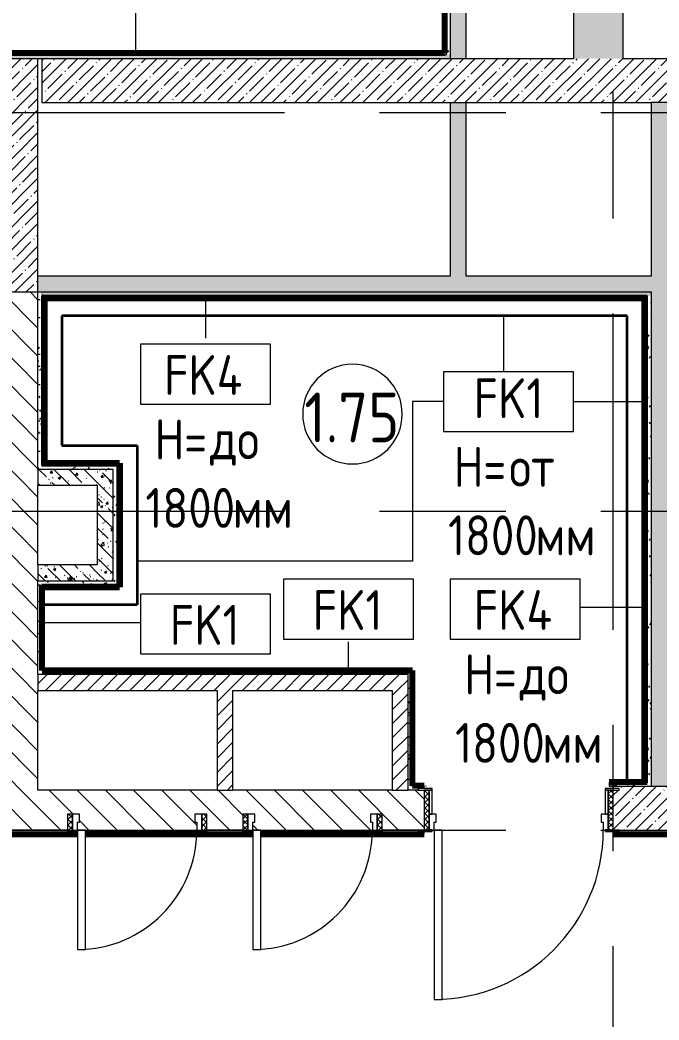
# Model space of a CAD drawing. Header units: millimetres. Extents: x 81711 to 274967, y -8553 to 29000.
# Drawn here: x 86380 to 89590, y 12447 to 17465 of the extents above; entities that cross this region are included whole.
import ezdxf

# ---------------------------------------------------------------- set-up
doc = ezdxf.new("R2010")
doc.units = ezdxf.units.MM
doc.linetypes.add('Осевая', pattern=[3175, 635, -476.25, 1587.5, -476.25])
for name, color, linetype, lineweight in [('A-AREA-IDEN', 7, 'Continuous', 9), ('A-DETL', 7, 'Continuous', 9), ('A-DETL-1', 7, 'Continuous', 35), ('A-DOOR', 7, 'Continuous', 9), ('A-DOOR-1', 7, 'Continuous', 13), ('A-DOOR-FRAM', 7, 'Continuous', 13), ('A-DOOR-FRAM-1', 7, 'Continuous', 9), ('A-WALL', 7, 'Continuous', 9), ('A-WALL-IDEN', 7, 'Continuous', 9), ('I-WALL', 7, 'Continuous', 9), ('Оси-2', 7, 'Осевая', 9)]:
    doc.layers.add(name, color=color, linetype=linetype, lineweight=lineweight)
for name, color, linetype, lineweight, true_color in [('A-WALL-2', 7, 'Continuous', 9, 0xff80c0), ('A-WALL-6', 7, 'Continuous', 9, 0x73b588), ('G-ANNO-TEXT-1', 7, 'Continuous', 9, 0x3c3c3c), ('I-WALL-1', 7, 'Continuous', 9, 0x73b588), ('I-WALL-16', 7, 'Continuous', 80, 0x73b588), ('I-WALL-18', 7, 'Continuous', 90, 0x00ff40), ('I-WALL-2', 7, 'Continuous', 9, 0x00ff40), ('I-WALL-5', 7, 'Continuous', 9, 0xc0c0c0), ('I-WALL-8', 7, 'Continuous', 80, 0xff80c0)]:
    doc.layers.add(name, color=color, linetype=linetype, lineweight=lineweight, true_color=true_color)
doc.styles.add('GOST Common', font='GOST_Common.ttf', dxfattribs={"width": 0.9, "height": 200})
doc.styles.add('GOST Common_1', font='GOST_Common.ttf', dxfattribs={"width": 0.9, "height": 250})
pattern_1 = [(45, (0, 0), (-57.024626, 57.024626), []), (45, (57.025, 0), (-57.024626, 57.024626), [100.806, -20.161, 3.353, -16.808])]
pattern_2 = [(135, (0, 0), (-70.71068, -70.71068), [])]
pattern_3 = [(135, (0, 0), (-75.43415, -75.43415), [106.68, -17.78, 3.556, -17.78]), (135, (0, 75.39), (-75.43415, -75.43415), []), (50, (0, 0), (127.52922, -11.15758), [13.335, -146.685]), (355, (0, 0), (-24.66966, 133.74002), [10.668, -117.348]), (100.451, (10.63, -0.93), (102.85973, 122.58178), [11.333, -124.663]), (46.184, (0, 35.56), (189.75516, -29.43036), [20.002, -220.027]), (96.636, (15.81, 33.1), (166.1822, 173.1996), [17, -186.995]), (351.184, (0, 35.56), (166.18393, 173.19757), [16.002, -176.022]), (21, (17.78, 26.67), (106.13027, -71.58603), [13.335, -146.685]), (326, (17.78, 26.67), (43.26188, 128.93175), [10.668, -117.348]), (71.451, (26.62, 20.7), (149.39198, 57.34505), [11.333, -124.663]), (37.5, (0, 0), (2.162228, 59.188357), [3.353, -112.573, 3.353, -115.773, -117.793]), (37.5, (0, 0), (2.162228, 59.188357), [-235.052, 3.353, -114.44]), (7.5, (0, 0), (46.773857, 70.126152), [3.353, -64.567, 3.353, -109.906, -44.894]), (7.5, (0, 0), (46.773857, 70.126152), [-181.178, 3.353, -41.542]), (327.5, (-39.65, 0), (94.913671, -4.010093), [3.353, -41.097, 3.353, -135.331, -184.023]), (327.5, (-39.65, 0), (94.913671, -4.010093), [-183.134, 3.353, -180.67]), (317.5, (-57.43, 0), (103.69057, 17.79882), [3.353, -54.432, 3.353, -88.748, -130.683]), (317.5, (-57.43, 0), (103.69057, 17.79882), [-149.885, 3.353, -127.33])]
pattern_4 = [(45, (0, 0), (-35.35534, 35.35534), [])]
pattern_5 = [(0, (0, 0), (121.92, 30.48), [10.058, -81.382, 10.058, -81.382, -487.68]), (0, (0, 0), (121.92, 30.48), [-182.88, 10.058, -172.822, 10.058, -81.382, -213.36]), (0, (0, 0), (121.92, 30.48), [-457.2, 10.058, -50.902, 10.058, -142.342]), (120, (45.72, 15.24), (-87.356454, 90.345817), [10.058, -81.382, 10.058, -81.382, -487.68]), (120, (45.72, 15.24), (-87.356454, 90.345817), [-182.88, 10.058, -172.822, 10.058, -81.382, -213.36]), (120, (45.72, 15.24), (-87.356454, 90.345817), [-457.2, 10.058, -50.902, 10.058, -142.342]), (240, (60.96, 76.2), (-34.563546, -120.825817), [10.058, -81.382, 10.058, -81.382, -487.68]), (240, (60.96, 76.2), (-34.563546, -120.825817), [-182.88, 10.058, -172.822, 10.058, -81.382, -213.36]), (240, (60.96, 76.2), (-34.563546, -120.825817), [-457.2, 10.058, -50.902, 10.058, -142.342])]

# ---------------------------------------------------------------- blocks, each defined once
blk = doc.blocks.new('110_Дверь_СКБ_1Ст_Внутренняя1 - Д-8 950x2100h_охрана-31784688-План отделки стен 1 этажа в осях 23_1-33')
at = {"layer": 'A-DOOR'}
h = blk.add_hatch(dxfattribs=at)
h.set_pattern_fill('FP_6', color=256, style=0, pattern_type=2)
h.set_pattern_definition([(135, (1826.41, 164.685), (-14.14214, -14.14214), []), (225, (1826.41, 164.685), (14.14214, -14.14214), [])])
h.paths.add_polyline_path([(483.9, 100), (462.5, 100), (462.5, -100), (487.5, -100), (487.5, 100)])
at = {"layer": 'A-DOOR-FRAM-1'}
h = blk.add_hatch(dxfattribs=at)
h.set_pattern_fill('FP_7', color=256, style=0, pattern_type=2)
h.set_pattern_definition([(45, (-296.384, 164.685), (-14.1421, 14.1421), []), (135, (-296.384, 164.685), (-14.1421, -14.1421), [])])
h.paths.add_polyline_path([(-437.5, 100), (-462.5, 100), (-462.5, -100), (-437.5, -100)])
at = {"layer": 'A-DOOR'}
blk.add_arc((437.5, 100), 850, 90, 180, dxfattribs=at)
at = {"layer": 'A-DOOR-1'}
for p, q in [((437.5, 950), (397.5, 950)), ((397.5, 950), (397.5, 100)), ((437.5, 100), (437.5, 950)), ((397.5, 100), (437.5, 100))]:
    blk.add_line(p, q, dxfattribs=at)
at = {"layer": 'A-DOOR-FRAM'}
for p, q in [((-422.5, 108), (-492.5, 108)), ((-492.5, 108), (-492.5, 100)), ((-422.5, 100), (-422.5, 108)), ((517.5, 108), (447.5, 108)), ((447.5, 108), (447.5, 100)), ((517.5, 100), (517.5, 108)), ((-492.5, 100), (-422.5, 100)), ((-437.5, 100), (-462.5, 100)), ((-462.5, 100), (-462.5, -100)), ((-412.5, 100), (-437.5, 100)), ((-437.5, 100), (-437.5, 20)), ((-437.5, -100), (-437.5, 100)), ((-422.5, 100), (-437.5, 100)), ((-437.5, 100), (-437.5, 99)), ((-437.5, 99), (-422.5, 99)), ((-422.5, 99), (-422.5, 100)), ((-412.5, 60), (-412.5, 100)), ((-402.5, 60), (-412.5, 60)), ((-402.5, 20), (-402.5, 60)), ((437.5, 60), (427.5, 60)), ((427.5, 60), (427.5, 20)), ((437.5, 100), (437.5, 60)), ((462.5, 100), (437.5, 100)), ((462.5, 100), (447.5, 100)), ((447.5, 100), (447.5, 99)), ((447.5, 100), (517.5, 100)), ((447.5, 99), (462.5, 99)), ((462.5, 20), (462.5, 100)), ((487.5, 100), (462.5, 100)), ((462.5, 100), (462.5, -100)), ((462.5, 99), (462.5, 100)), ((487.5, -100), (487.5, 100)), ((-437.5, 20), (-402.5, 20)), ((-422.5, 20), (-437.5, 20)), ((-437.5, 20), (-437.5, -100)), ((-422.5, -100), (-422.5, 20)), ((427.5, 20), (462.5, 20)), ((462.5, 20), (447.5, 20)), ((447.5, 20), (447.5, -100)), ((462.5, -100), (462.5, 20)), ((-422.5, -100), (-492.5, -100)), ((-492.5, -100), (-492.5, -108)), ((-462.5, -100), (-437.5, -100)), ((-437.5, -100), (-422.5, -100)), ((-422.5, -108), (-422.5, -100)), ((447.5, -100), (462.5, -100)), ((517.5, -100), (447.5, -100)), ((447.5, -100), (447.5, -108)), ((462.5, -100), (487.5, -100)), ((517.5, -108), (517.5, -100)), ((-492.5, -108), (-422.5, -108)), ((447.5, -108), (517.5, -108))]:
    blk.add_line(p, q, dxfattribs=at)
blk = doc.blocks.new('110_Дверь_СКБ_1Ст - д-18 700x2100h_Технический шкаф ЭОМ и СС-23257539-План отделки стен 1 этажа в осях 23_1-33')
at = {"layer": 'A-DOOR'}
h = blk.add_hatch(dxfattribs=at)
h.set_pattern_fill('FP_50', color=256, style=0, pattern_type=2)
h.set_pattern_definition([(135, (1951.41, 164.685), (-14.14214, -14.14214), []), (225, (1951.41, 164.685), (14.14214, -14.14214), [])])
h.paths.add_polyline_path([(362.5, 100), (337.5, 100), (337.5, 20), (362.5, 20)])
at = {"layer": 'A-DOOR-FRAM-1'}
h = blk.add_hatch(dxfattribs=at)
h.set_pattern_fill('FP_51', color=256, style=0, pattern_type=2)
h.set_pattern_definition([(45, (-171.384, 164.685), (-14.1421, 14.1421), []), (135, (-171.384, 164.685), (-14.1421, -14.1421), [])])
h.paths.add_polyline_path([(-312.5, 100), (-337.5, 100), (-337.5, 20), (-312.5, 20)])
at = {"layer": 'A-DOOR'}
blk.add_arc((312.5, 100), 600, 90, 180, dxfattribs=at)
at = {"layer": 'A-DOOR-1'}
for p, q in [((312.5, 700), (272.5, 700)), ((272.5, 700), (272.5, 100)), ((312.5, 100), (312.5, 700)), ((272.5, 100), (312.5, 100))]:
    blk.add_line(p, q, dxfattribs=at)
at = {"layer": 'A-DOOR-FRAM'}
for p, q in [((-312.5, 100), (-337.5, 100)), ((-337.5, 100), (-337.5, 20)), ((-287.5, 100), (-312.5, 100)), ((-312.5, 100), (-312.5, 20)), ((-312.5, 20), (-312.5, 100)), ((-287.5, 60), (-287.5, 100)), ((-277.5, 60), (-287.5, 60)), ((-277.5, 20), (-277.5, 60)), ((312.5, 60), (302.5, 60)), ((302.5, 60), (302.5, 20)), ((312.5, 100), (312.5, 60)), ((337.5, 100), (312.5, 100)), ((337.5, 20), (337.5, 100)), ((362.5, 100), (337.5, 100)), ((337.5, 100), (337.5, 20)), ((362.5, 20), (362.5, 100)), ((-337.5, 20), (-312.5, 20)), ((-312.5, 20), (-277.5, 20)), ((302.5, 20), (337.5, 20)), ((337.5, 20), (362.5, 20))]:
    blk.add_line(p, q, dxfattribs=at)
blk = doc.blocks.new('М_стена_0001 - Типоразмер_без рамки-25382661-План отделки стен 1 этажа в осях 23_1-33')
at = {"layer": 'A-WALL-IDEN'}
for p, q in [((3.258, 1.523), (-3.273, 1.523)), ((-3.273, 1.523), (-3.273, -1.477)), ((3.258, -1.477), (3.258, 1.523)), ((-3.273, -1.477), (3.258, -1.477))]:
    blk.add_line(p, q, dxfattribs=at)
blk = doc.blocks.new('Марка_Помещения - Номер-25198446-План отделки стен 1 этажа в осях 23_1-33')
at = {"layer": 'A-AREA-IDEN'}
for start, end in [(360, 180), (180, 360)]:
    blk.add_arc((0, 0), 2.5, start, end, dxfattribs=at)

msp = doc.modelspace()

# ---------------------------------------------------------------- hatches: boundary and pattern name
at = {"layer": 'I-WALL'}
h = msp.add_hatch(dxfattribs=at)
h.set_pattern_fill('FP_2', color=256, style=0, pattern_type=2)
h.set_pattern_definition(pattern_1)
h.paths.add_polyline_path([(89410, 17270), (89410, 27100), (89160, 27100), (89160, 17270)])
h = msp.add_hatch(dxfattribs=at)
h.set_pattern_fill('FP_64', color=256, style=0, pattern_type=2)
h.set_pattern_definition(pattern_5)
h.paths.add_polyline_path([(88541, 17290), (88541, 19200), (88521, 19200), (88521.9, 17290)])
h = msp.add_hatch(dxfattribs=at)
h.set_pattern_fill('FP_14', color=256, style=0, pattern_type=2)
h.set_pattern_definition(pattern_3)
h.paths.add_polyline_path([(88541, 16180), (88621, 16180), (88621, 17050), (88541, 17050)])
h.paths.add_polyline_path([(88621, 17270), (88621, 19200), (88541, 19200), (88541, 17270)])
h = msp.add_hatch(dxfattribs=at)
h.set_pattern_fill('FP_64', color=256, style=0, pattern_type=2)
h.set_pattern_definition(pattern_5)
h.paths.add_polyline_path([(85860.7, 17270), (88541, 17270.8), (88541, 17290), (84990, 17290), (84990, 17270)])
h = msp.add_hatch(dxfattribs=at)
h.set_pattern_fill('FP_2', color=256, style=0, pattern_type=2)
h.set_pattern_definition(pattern_1)
h.paths.add_polyline_path([(86270, 16100), (86470, 16100), (86470, 17270), (86270, 17270), (86270, 16180)])
h = msp.add_hatch(dxfattribs=at)
h.set_pattern_fill('FP_2', color=256, style=0, pattern_type=2)
h.set_pattern_definition(pattern_1)
h.paths.add_polyline_path([(92810, 17050), (92810, 17270), (86490, 17270), (86490, 17050), (92513.6, 17050)])
h = msp.add_hatch(dxfattribs=at)
h.set_pattern_fill('FP_14', color=256, style=0, pattern_type=2)
h.set_pattern_definition(pattern_3)
h.paths.add_polyline_path([(89550, 13620), (89630, 13620), (89630, 17050), (89550, 17050), (89550, 14834.9)])
h = msp.add_hatch(dxfattribs=at)
h.set_pattern_fill('FP_14', color=256, style=0, pattern_type=2)
h.set_pattern_definition(pattern_3)
h.paths.add_polyline_path([(88521.9, 16100), (89550, 16100), (89550, 16180), (86470, 16180), (86470, 16100), (87191.3, 16100)])
h = msp.add_hatch(dxfattribs=at)
h.set_pattern_fill('FP_4', color=256, style=0, pattern_type=2)
h.set_pattern_definition(pattern_2)
h.paths.add_polyline_path([(86470, 13600), (86470, 16100), (86270, 16100), (86270, 13600)])
h = msp.add_hatch(dxfattribs=at)
h.set_pattern_fill('FP_64', color=256, style=0, pattern_type=2)
h.set_pattern_definition(pattern_5)
h.paths.add_polyline_path([(86470, 15230), (86490, 15230), (86490, 16100), (86470, 16100), (86470, 16052.9)])
h = msp.add_hatch(dxfattribs=at)
h.set_pattern_fill('FP_64', color=256, style=0, pattern_type=2)
h.set_pattern_definition(pattern_5)
h.paths.add_polyline_path([(89550, 16080), (89550, 16100), (86490, 16100), (86490, 16080), (89530, 16080)])
h = msp.add_hatch(dxfattribs=at)
h.set_pattern_fill('FP_64', color=256, style=0, pattern_type=2)
h.set_pattern_definition(pattern_5)
h.paths.add_polyline_path([(89530, 13640), (89550, 13640), (89550, 16080), (89530, 16080), (89530, 13641)])
h = msp.add_hatch(dxfattribs=at)
h.set_pattern_fill('FP_64', color=256, style=0, pattern_type=2)
h.set_pattern_definition(pattern_5)
h.paths.add_polyline_path([(86470, 15210), (86848.4, 15210), (86848.4, 15230), (86470, 15230)])
h = msp.add_hatch(dxfattribs=at)
h.set_pattern_fill('FP_14', color=256, style=0, pattern_type=2)
h.set_pattern_definition(pattern_3)
h.paths.add_polyline_path([(86848.4, 15130), (86848.4, 15210), (86470, 15210), (86470, 15130), (86768.4, 15130)])
h = msp.add_hatch(dxfattribs=at)
h.set_pattern_fill('FP_64', color=256, style=0, pattern_type=2)
h.set_pattern_definition(pattern_5)
h.paths.add_polyline_path([(86848.4, 14650), (86868.4, 14650), (86868.4, 15230), (86848.4, 15230), (86848.4, 14834.9)])
h = msp.add_hatch(dxfattribs=at)
h.set_pattern_fill('FP_14', color=256, style=0, pattern_type=2)
h.set_pattern_definition(pattern_3)
h.paths.add_polyline_path([(86848.4, 14650), (86848.4, 15130), (86768.4, 15130), (86768.4, 14650)])
h = msp.add_hatch(dxfattribs=at)
h.set_pattern_fill('FP_14', color=256, style=0, pattern_type=2)
h.set_pattern_definition(pattern_3)
h.paths.add_polyline_path([(86470, 14650), (86768.4, 14650), (86768.4, 14730), (86470, 14730)])
h = msp.add_hatch(dxfattribs=at)
h.set_pattern_fill('FP_64', color=256, style=0, pattern_type=2)
h.set_pattern_definition(pattern_5)
h.paths.add_polyline_path([(86490, 14200), (86490, 14650), (86470, 14650), (86470, 14200)])
h = msp.add_hatch(dxfattribs=at)
h.set_pattern_fill('FP_64', color=256, style=0, pattern_type=2)
h.set_pattern_definition(pattern_5)
h.paths.add_polyline_path([(86491, 14630), (86868.4, 14630), (86868.4, 14650), (86490, 14650), (86490, 14630)])
h = msp.add_hatch(dxfattribs=at)
h.set_pattern_fill('FP_64', color=256, style=0, pattern_type=2)
h.set_pattern_definition(pattern_5)
h.paths.add_polyline_path([(86470, 14180), (88330, 14180), (88330, 14200), (86470, 14200)])
h = msp.add_hatch(dxfattribs=at)
h.set_pattern_fill('FP_3', color=256, style=0, pattern_type=2)
h.set_pattern_definition(pattern_4)
h.paths.add_polyline_path([(88250, 14100), (88330, 14100), (88330, 14180), (86470, 14180), (86470, 14100), (87450, 14100)])
h = msp.add_hatch(dxfattribs=at)
h.set_pattern_fill('FP_64', color=256, style=0, pattern_type=2)
h.set_pattern_definition(pattern_5)
h.paths.add_polyline_path([(88350, 13600), (88350, 14200), (88330, 14200), (88330, 13600)])
h = msp.add_hatch(dxfattribs=at)
h.set_pattern_fill('FP_3', color=256, style=0, pattern_type=2)
h.set_pattern_definition(pattern_4)
h.paths.add_polyline_path([(87370, 13600), (87450, 13600), (87450, 14100), (87370, 14100), (87370, 13617)])
h = msp.add_hatch(dxfattribs=at)
h.set_pattern_fill('FP_3', color=256, style=0, pattern_type=2)
h.set_pattern_definition(pattern_4)
h.paths.add_polyline_path([(88250, 13600), (88330, 13600), (88330, 14100), (88250, 14100), (88250, 13617)])
h = msp.add_hatch(dxfattribs=at)
h.set_pattern_fill('FP_4', color=256, style=0, pattern_type=2)
h.set_pattern_definition(pattern_2)
h.paths.add_polyline_path([(86668.4, 13400), (87268.4, 13400), (87268.4, 13440), (87258.4, 13440), (87258.4, 13480), (87318.4, 13480), (87318.4, 13400), (87500, 13400), (87500, 13480), (87560, 13480), (87560, 13440), (87550, 13440), (87550, 13400), (88150, 13400), (88150, 13440), (88140, 13440), (88140, 13480), (88200, 13480), (88200, 13400), (88410, 13400), (88410, 13600), (86090, 13600), (86090, 13400), (86618.4, 13400), (86618.4, 13480), (86678.4, 13480), (86678.4, 13440), (86668.4, 13440)])
h.paths.add_polyline_path([(84880.7, 13400), (85140, 13400), (85140, 13600), (84880.7, 13600), (84880.7, 13482.1)])
h = msp.add_hatch(dxfattribs=at)
h.set_pattern_fill('FP_64', color=256, style=0, pattern_type=2)
h.set_pattern_definition(pattern_5)
h.paths.add_polyline_path([(89340, 13620), (89360, 13620), (89360, 13640), (89340, 13640)])
h = msp.add_hatch(dxfattribs=at)
h.set_pattern_fill('FP_64', color=256, style=0, pattern_type=2)
h.set_pattern_definition(pattern_5)
h.paths.add_polyline_path([(89550, 13620), (89550, 13640), (89360, 13640), (89360, 13620)])
h = msp.add_hatch(dxfattribs=at)
h.set_pattern_fill('FP_2', color=256, style=0, pattern_type=2)
h.set_pattern_definition(pattern_1)
h.paths.add_polyline_path([(91183, 13400), (91300, 13400), (91300, 13620), (89360, 13620), (89360, 13608), (89390, 13608), (89390, 13600), (89360, 13600), (89360, 13400), (89852.5, 13400)])
h.paths.add_polyline_path([(92810, 13400), (92810, 13620), (92250, 13620), (92250, 13400), (92513.6, 13400)])
h = msp.add_hatch(dxfattribs=at)
h.set_pattern_fill('FP_64', color=256, style=0, pattern_type=2)
h.set_pattern_definition(pattern_5)
h.paths.add_polyline_path([(91300, 13380), (91300, 13392), (91270, 13392), (91270, 13400), (89390, 13399.7), (89390, 13392), (89360, 13392), (89360, 13380), (91183, 13380)])
h.paths.add_polyline_path([(97800, 13380), (97800, 13400), (97520, 13400), (97520, 13380)])
h.paths.add_polyline_path([(85110, 13380), (85140, 13380), (85140, 13392), (85110, 13392), (85110, 13400), (84880.7, 13400), (84880.7, 13380)])
h.paths.add_polyline_path([(96505.4, 13380), (96820, 13380), (96820, 13400), (96480, 13400), (96480, 13392), (96450, 13392), (96450, 13380), (96480, 13380)])
h.paths.add_polyline_path([(86618.4, 13380), (86618.4, 13400), (86120, 13398.9), (86120, 13392), (86090, 13392), (86090, 13380), (86120, 13380)])
h.paths.add_polyline_path([(88410, 13380), (88410, 13392), (88380, 13392), (88380, 13400), (88200, 13400), (88200, 13380), (88380, 13380)])
h.paths.add_polyline_path([(94970, 13380), (95000, 13380), (95000, 13392), (94970, 13392), (94970, 13400), (94510, 13400), (94510, 13392), (94480, 13392), (94480, 13380), (94510, 13380)])
h.paths.add_polyline_path([(87318.4, 13380), (87500, 13380), (87500, 13400), (87318.4, 13400)])
h.paths.add_polyline_path([(93030, 13380), (93030, 13392), (93000, 13392), (93000, 13400), (92280, 13399.2), (92280, 13392), (92250, 13392), (92250, 13380), (93000, 13380)])
at = {"layer": 'I-WALL-1'}
for points in [[(88521, 17298), (88521, 19180), (88513, 19180), (88513, 17298)], [(88521, 17290), (88521, 17298), (84998, 17298), (84998, 17290), (87191.3, 17290)]]:
    msp.add_hatch(color=256, dxfattribs=at).paths.add_polyline_path(points)
at = {"layer": 'I-WALL-2'}
for points in [[(89530, 16069), (89530, 16080), (86490, 16080), (86490, 16069), (89519, 16069)], [(86501, 15230), (86501, 16080), (86490, 16080), (86491, 15230)], [(89530, 13640), (89530, 16080), (89519, 16080), (89519, 13640), (89530, 13640)], [(86490, 15230), (86879.4, 15230), (86879.4, 15241), (86490, 15241)], [(86879.4, 14630), (86879.4, 15230), (86868.4, 15230), (86868.4, 14630)], [(86879.4, 14619), (86879.4, 14630), (86490, 14630), (86490, 14619), (86868.4, 14619)]]:
    msp.add_hatch(color=256, dxfattribs=at).paths.add_polyline_path(points)

# ---------------------------------------------------------------- linework, layer by layer
at = {"layer": 'A-DETL'}
for p, q in [((88810, 15700), (88810, 15980)), ((89160, 15700), (88506.9, 15700)), ((88506.9, 15700), (88506.9, 15400)), ((89160, 15400), (89160, 15700)), ((88506.9, 15550), (88351, 15550)), ((88351, 15550), (88351, 14750)), ((89160, 15550), (89519, 15550)), ((88506.9, 15400), (89160, 15400)), ((88351, 14750), (86968.4, 14750))]:
    msp.add_line(p, q, dxfattribs=at)
at = {"layer": 'A-DETL-1'}
for p, q in [((89430, 15980), (86590, 15980)), ((86590, 15980), (86590, 15330)), ((89430, 13641), (89430, 15980)), ((86590, 15330), (86968.4, 15330)), ((86968.4, 15330), (86968.4, 14530)), ((86968.4, 14530), (86490, 14530))]:
    msp.add_line(p, q, dxfattribs=at)
at = {"layer": 'A-WALL'}
for p, q in [((88521, 17298), (88521, 17290)), ((88621, 17270), (88541, 17270)), ((88541, 17050), (88621, 17050)), ((89630, 17050), (89550, 17050)), ((86470, 16100), (86470, 16180)), ((86270, 16100), (86470, 16100)), ((86470, 15210), (86470, 15130)), ((86470, 14730), (86470, 14650)), ((86490, 14200), (86490, 14630)), ((86470, 14180), (86470, 14100)), ((88350, 13620), (88350, 14200)), ((87370, 13600), (87450, 13600)), ((88250, 13600), (88330, 13600)), ((88351, 13620), (88350, 13620)), ((89530, 13640), (89360, 13640)), ((89550, 13620), (89630, 13620)), ((86090, 13380), (86618.4, 13380)), ((87318.4, 13380), (87500, 13380)), ((88200, 13380), (88410, 13380)), ((89360, 13380), (91300, 13380))]:
    msp.add_line(p, q, dxfattribs=at)
at = {"layer": 'A-WALL-2'}
for p, q in [((86491, 14630), (86490, 14630)), ((86490, 14200), (86491, 14200)), ((88351, 13620), (88410, 13620)), ((89530, 13640), (89530, 13641))]:
    msp.add_line(p, q, dxfattribs=at)
at = {"layer": 'A-WALL-6'}
for p, q in [((88521, 17298), (88521, 19180)), ((84998, 17290), (88521, 17290))]:
    msp.add_line(p, q, dxfattribs=at)
at = {"layer": 'A-WALL-IDEN'}
for p, q in [((86962.6, 17294), (86962.6, 17870.7)), ((87312.3, 16074.5), (87312.3, 15867.7)), ((89524.5, 14516.4), (89194.7, 14516.4)), ((86490.5, 14441.8), (86985.7, 14441.8)), ((88029.8, 14200.5), (88029.8, 14344.4))]:
    msp.add_line(p, q, dxfattribs=at)
at = {"layer": 'I-WALL-16'}
for p, q in [((88513, 19172), (88513, 17298)), ((88513, 17298), (84998, 17298))]:
    msp.add_line(p, q, dxfattribs=at)
at = {"layer": 'I-WALL-18'}
for p, q in [((89530, 16069), (86490, 16069)), ((86501, 16080), (86501, 15230)), ((89519, 13640), (89519, 16080)), ((86490, 15241), (86879.4, 15241)), ((86879.4, 15241), (86879.4, 14619)), ((86879.4, 14619), (86490, 14619))]:
    msp.add_line(p, q, dxfattribs=at)
at = {"layer": 'I-WALL-5'}
for p, q in [((88541, 19200), (88541, 17270)), ((88621, 17270), (88621, 19200)), ((89160, 19200), (89160, 17270)), ((89410, 17270), (89410, 17770)), ((88541, 17270), (84970, 17270)), ((86470, 16180), (86470, 17270)), ((86490, 17270), (86490, 17050)), ((89160, 17270), (88621, 17270)), ((92810, 17270), (89410, 17270)), ((86490, 17050), (88541, 17050)), ((88541, 17050), (88541, 16180)), ((88621, 17050), (89550, 17050)), ((88621, 16180), (88621, 17050)), ((89550, 17050), (89550, 16180)), ((88541, 16180), (86470, 16180)), ((89550, 16180), (88621, 16180)), ((86470, 15210), (86470, 16100)), ((86470, 16100), (89550, 16100)), ((86490, 15230), (86490, 16080)), ((86490, 16080), (89530, 16080)), ((89530, 16080), (89530, 13641)), ((89550, 16100), (89550, 13620)), ((86848.4, 15210), (86470, 15210)), ((86868.4, 15230), (86490, 15230)), ((86848.4, 14650), (86848.4, 15210)), ((86868.4, 14630), (86868.4, 15230)), ((86470, 14730), (86470, 15130)), ((86470, 15130), (86768.4, 15130)), ((86768.4, 15130), (86768.4, 14730)), ((86768.4, 14730), (86470, 14730)), ((86470, 14180), (86470, 14650)), ((86470, 14650), (86848.4, 14650)), ((86491, 14630), (86868.4, 14630)), ((88330, 14180), (86470, 14180)), ((88330, 13600), (88330, 14180)), ((86470, 13600), (86470, 14100)), ((86470, 14100), (87370, 14100)), ((87370, 14100), (87370, 13600)), ((87450, 14100), (88250, 14100)), ((87450, 13600), (87450, 14100)), ((88250, 14100), (88250, 13600)), ((87370, 13600), (86470, 13600)), ((88250, 13600), (87450, 13600)), ((88380, 13600), (88330, 13600)), ((88410, 13608), (88410, 13620)), ((89340, 13640), (89340, 13620)), ((89340, 13620), (89360, 13620)), ((89360, 13620), (89360, 13608)), ((89360, 13620), (89550, 13620)), ((86120, 13400), (86618.4, 13400)), ((86618.4, 13400), (86120, 13400)), ((86618.4, 13380), (86618.4, 13400)), ((86708.4, 13400), (87268.4, 13400)), ((87318.4, 13400), (87500, 13400)), ((87500, 13400), (87318.4, 13400)), ((87318.4, 13400), (87318.4, 13380)), ((87500, 13380), (87500, 13400)), ((87590, 13400), (88150, 13400)), ((88200, 13400), (88380, 13400)), ((88380, 13400), (88200, 13400)), ((88200, 13400), (88200, 13380)), ((89390, 13400), (91270, 13400)), ((88410, 13380), (88410, 13392)), ((89360, 13392), (89360, 13380))]:
    msp.add_line(p, q, dxfattribs=at)
at = {"layer": 'I-WALL-8'}
for p, q in [((86491, 14201), (86491, 14630)), ((88351, 14201), (86491, 14201)), ((88351, 13621), (88351, 14201)), ((86491, 14200), (88350, 14200)), ((88410, 13621), (88351, 13621)), ((88410, 13620), (88410, 13621)), ((89530, 13641), (89340, 13641)), ((89340, 13641), (89340, 13640)), ((89340, 13640), (89360, 13640)), ((86090, 13379), (86668.4, 13379)), ((86668.4, 13380), (86618.4, 13380)), ((87318.4, 13380), (86708.4, 13380)), ((86708.4, 13379), (87550, 13379)), ((87550, 13380), (87500, 13380)), ((88200, 13380), (87590, 13380)), ((87590, 13379), (88410, 13379)), ((88410, 13379), (88410, 13380)), ((89360, 13380), (89360, 13379)), ((89360, 13379), (91300, 13379))]:
    msp.add_line(p, q, dxfattribs=at)
at = {"layer": 'Оси-2'}
for p, q in [((89360, 593.7), (89360, 19415.1)), ((85010.7, 17000), (122760, 17000)), ((85010.7, 15000), (122160, 15000)), ((85010.7, 13400), (119719, 13400))]:
    msp.add_line(p, q, dxfattribs=at)

# ---------------------------------------------------------------- block references
at = {"layer": 'A-AREA-IDEN', "xscale": 99.99999999999993, "yscale": 99.99999999999993, "zscale": 99.99999999999993}
msp.add_blockref('Марка_Помещения - Номер-25198446-План отделки стен 1 этажа в осях 23_1-33', (88050.2, 15487), dxfattribs=at)
at = {"layer": 'A-DOOR', "rotation": 180}
for name, p in [('110_Дверь_СКБ_1Ст_Внутренняя1 - Д-8 950x2100h_охрана-31784688-План отделки стен 1 этажа в осях 23_1-33', (88897.5, 13500)), ('110_Дверь_СКБ_1Ст - д-18 700x2100h_Технический шкаф ЭОМ и СС-23257539-План отделки стен 1 этажа в осях 23_1-33', (86980.9, 13500)), ('110_Дверь_СКБ_1Ст - д-18 700x2100h_Технический шкаф ЭОМ и СС-23257539-План отделки стен 1 этажа в осях 23_1-33', (87862.5, 13500))]:
    msp.add_blockref(name, p, dxfattribs=at)
at = {"layer": 'A-WALL-IDEN', "xscale": 99.99999999999993, "yscale": 99.99999999999993, "zscale": 99.99999999999993}
for p in [(87313.1, 15685.2), (88030.5, 14506), (88868.9, 14506), (87313.1, 14431.3)]:
    msp.add_blockref('М_стена_0001 - Типоразмер_без рамки-25382661-План отделки стен 1 этажа в осях 23_1-33', p, dxfattribs=at)

# ---------------------------------------------------------------- texts
at = {"layer": 'A-AREA-IDEN', "insert": (87808.3, 15595.5), "char_height": 250, "width": 606.076, "attachment_point": 1, "style": 'GOST Common_1'}
msp.add_mtext('1.75', dxfattribs=at)
at = {"layer": 'A-WALL-IDEN', "char_height": 200, "attachment_point": 1, "style": 'GOST Common'}
for s, insert, width in [('FK4', (87103.1, 15783.2), 519.493), ('FK1', (87850.3, 14604), 447.342), ('FK4', (88659, 14604), 519.493), ('FK1', (87132.8, 14529.3), 447.342)]:
    msp.add_mtext(s, dxfattribs=dict(at, insert=insert, width=width))
at = {"layer": 'G-ANNO-TEXT-1', "char_height": 200, "attachment_point": 1, "style": 'GOST Common'}
for s, insert, width in [('FK1', (88658.8, 15666.8), 447.342), ('\\fGOST Common|b0|i0|c204|p34|;\\W.9;Н', (87055.1, 15460.4), 180.38), ('\\fGOST Common|b0|i0|c204|p34|;\\W.9;=', (87203.9, 15460.4), 158.734), ('до', (87334.9, 15460.4), 317.468), ('\\fGOST Common|b0|i0|c204|p34|;\\W.9;Н', (88557.6, 15322.8), 180.38), ('от', (88837.4, 15322.8), 353.544), ('\\fGOST Common|b0|i0|c204|p34|;\\W.9;=', (88706.4, 15322.8), 158.734), (' 1800', (86900.3, 15116.4), 663.797), ('мм', (87448, 15116.4), 360.759), (' 1800', (88420.7, 14978.9), 663.797), ('мм', (88968.4, 14978.9), 360.759), ('\\fGOST Common|b0|i0|c204|p34|;\\W.9;Н', (88610.9, 14281.2), 180.38), ('до', (88890.7, 14281.2), 317.468), ('\\fGOST Common|b0|i0|c204|p34|;\\W.9;=', (88759.7, 14281.2), 158.734), (' 1800', (88456.1, 13937.2), 663.797), ('мм', (89003.8, 13937.2), 360.759)]:
    msp.add_mtext(s, dxfattribs=dict(at, insert=insert, width=width))

doc.saveas('drawing.dxf')
